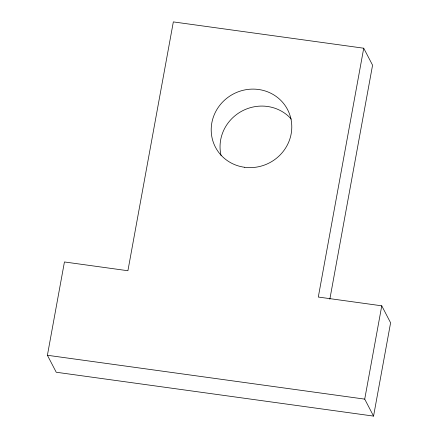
<?xml version="1.0" encoding="UTF-8"?>
<svg xmlns="http://www.w3.org/2000/svg" width="438" height="438" viewBox="0 0 438 438"><rect width="100%" height="100%" fill="white"/><g stroke="black" fill="none" stroke-linecap="round" stroke-linejoin="round"><path stroke-width="0.66" d="M363.732 48.213L318.3 297.046L381.761 305.817L390.597 322.79L373.559 416.1L56.239 372.245L47.403 355.273L64.441 261.962L127.907 270.733L173.339 21.9L363.732 48.213L372.568 65.185L329.836 299.22M373.559 416.1L364.723 399.127L381.761 305.817M47.403 355.273L364.723 399.127M221.048 155.49A40.674 38.873 -27.5 0 1 242.449 110.825A40.674 38.873 -27.5 0 1 291.275 119.087M244.399 167.25A40.674 38.873 -27.5 0 0 289.398 113.677A40.674 38.873 -27.5 0 0 220.697 104.178A40.674 38.873 -27.5 0 0 244.399 167.25"/></g></svg>
